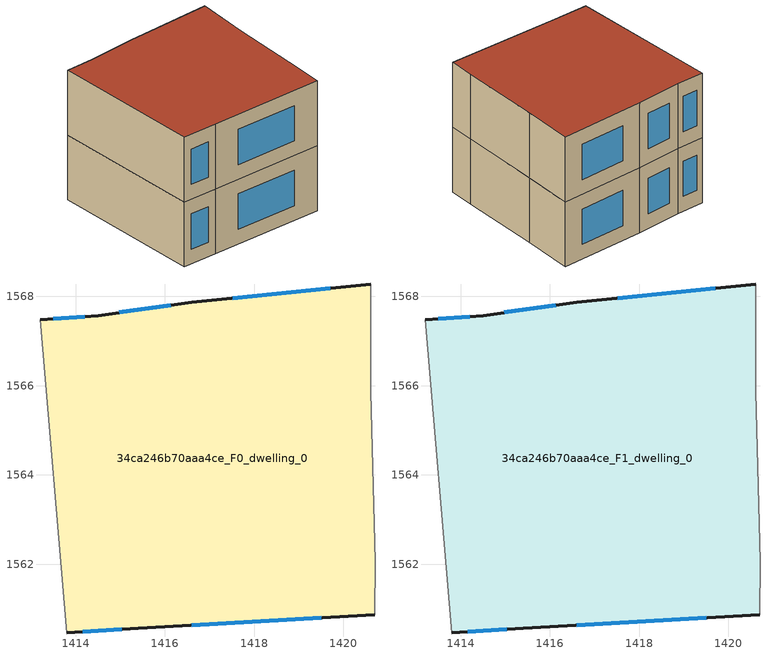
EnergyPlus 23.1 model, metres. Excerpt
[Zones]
34ca246b70aaa4ce_F0_dwelling_0
 floor ground (EU_floor_Construction): 1420.61,1568.27 1420.61,1565.87 1420.71,1562.07 1420.71,1560.87 1415.4,1560.57 1413.8,1560.47 1413.2,1567.47 1414.51,1567.57 1416.61,1567.87 z0
 wall outside (EU_wall_Construction): 1413.8,1560.47 1415.4,1560.57 1420.71,1560.87 / 1420.61,1568.27 1416.61,1567.87 1414.51,1567.57 1413.2,1567.47 z0:3
 wall adiabatic (EU_wall_Construction): 1420.71,1560.87 1420.71,1562.07 1420.61,1565.87 1420.61,1568.27 / 1413.2,1567.47 1413.8,1560.47 z0:3
 window (EU_Window_Construction): 1416.61,1560.63 1419.5,1560.8 / 1414.17,1560.49 1415.04,1560.54 / 1414.21,1567.55 1413.5,1567.49 / 1416.13,1567.8 1414.98,1567.64 / 1419.7,1568.18 1417.52,1567.96 z0.68:2.32
34ca246b70aaa4ce_F1_dwelling_0
 floor to 34ca246b70aaa4ce_F0_dwelling_0 (EU_floor_Construction): 1420.61,1568.27 1420.61,1565.87 1420.71,1562.07 1420.71,1560.87 1415.4,1560.57 1413.8,1560.47 1413.2,1567.47 1414.5,1567.57 1416.61,1567.87 z3
 wall outside (EU_wall_Construction): 1413.8,1560.47 1415.4,1560.57 1420.71,1560.87 / 1420.61,1568.27 1416.61,1567.87 1414.51,1567.57 1413.2,1567.47 z3:6
 wall adiabatic (EU_wall_Construction): 1420.71,1560.87 1420.71,1562.07 1420.61,1565.87 1420.61,1568.27 / 1413.2,1567.47 1413.8,1560.47 z3:6
 window (EU_Window_Construction): 1416.61,1560.63 1419.5,1560.8 / 1414.17,1560.49 1415.04,1560.54 / 1414.21,1567.55 1413.5,1567.49 / 1416.13,1567.8 1414.98,1567.64 / 1419.7,1568.18 1417.52,1567.96 z3.68:5.32
 roof outside (EU_roof_Construction): 1420.71,1560.87 1420.71,1562.07 1420.61,1565.87 1420.61,1568.27 1416.61,1567.87 1414.51,1567.57 1413.2,1567.47 1413.8,1560.47 1415.4,1560.57 z6
[Building]
EU S2 Campaign: North Axis=0; Terrain=City; Solar Distribution=FullExterior
[Site:Location]
Lyon-Bron: Latitude=45.75; Longitude=5; Time Zone=1; Elevation=198
[SizingPeriod:WeatherFileDays]
AnnualSizingPeriod: Begin Month=1; Begin Day of Month=1; End Month=12; End Day of Month=31; Day of Week for Start Day=Monday; Use Weather File Daylight Saving Period=No; Use Weather File Rain and Snow Indicators=No
[MATERIAL]
EU_InternalMass_Material: Roughness=MediumRough; Thickness=0.1; Conductivity=1; Density=1800; Specific Heat=900; Thermal Absorptance=0.9; Solar Absorptance=0.7; Visible Absorptance=0.7
[MATERIAL:NOMASS] Roughness=MediumRough; Thermal Absorptance=0.9; Solar Absorptance=0.7; Visible Absorptance=0.7
Name | Thermal Resistance
EU_wall_NoMass | 0.503714
EU_roof_NoMass | 0.959371
EU_floor_NoMass | 0.347222
[WINDOWMATERIAL:SIMPLEGLAZINGSYSTEM]
EU_Window_SimpleGlazing: UFactor=3.88; Solar Heat Gain Coefficient=0.83; Visible Transmittance=0.83
[CONSTRUCTION]
EU_wall_Construction: EU_wall_NoMass
EU_roof_Construction: EU_roof_NoMass
EU_floor_Construction: EU_floor_NoMass
EU_Window_Construction: EU_Window_SimpleGlazing
EU_InternalMass_Construction: EU_InternalMass_Material
[ZONE] Type=1; Multiplier=1; Ceiling Height=autocalculate; Volume=155.131; Floor Area=autocalculate; Part of Total Floor Area=Yes
34ca246b70aaa4ce_F0_dwelling_0; 34ca246b70aaa4ce_F1_dwelling_0
[INTERNALMASS] Construction=EU_InternalMass_Construction; Surface Area=51.7106
Name | Zone or ZoneList
34ca246b70aaa4ce_F0_dwelling_0_EU_InternalMass | 34ca246b70aaa4ce_F0_dwelling_0
34ca246b70aaa4ce_F1_dwelling_0_EU_InternalMass | 34ca246b70aaa4ce_F1_dwelling_0
[OTHEREQUIPMENT] Fuel Type=Electricity; Design Level Calculation Method=Watts/Area; Power per Zone Floor Area=1; Fraction Latent=0; Fraction Radiant=0; Fraction Lost=0; Carbon Dioxide Generation Rate=0; EndUse Subcategory=EU_Step8_InternalGains
Name | Zone or ZoneList or Space or SpaceList | Schedule
EU_Step8_InternalGain_34ca246b70aaa4ce_F0_dwelling_0_f000 | 34ca246b70aaa4ce_F0_dwelling_0 | EU_Step8_GainSchedule_34ca246b70aaa4ce_F0_dwelling_0_f000
EU_Step8_InternalGain_34ca246b70aaa4ce_F1_dwelling_0_f000 | 34ca246b70aaa4ce_F1_dwelling_0 | EU_Step8_GainSchedule_34ca246b70aaa4ce_F1_dwelling_0_f000
[ZONEVENTILATION:DESIGNFLOWRATE] Schedule=EU_AlwaysOn; Design Flow Rate Calculation Method=AirChanges/Hour; Air Changes per Hour=0.64; Ventilation Type=Natural; Fan Pressure Rise=0; Fan Total Efficiency=1; Constant Term Coefficient=1; Temperature Term Coefficient=0; Velocity Term Coefficient=0; Velocity Squared Term Coefficient=0; Minimum Indoor Temperature=-100; Maximum Indoor Temperature=100; Delta Temperature=-100; Minimum Outdoor Temperature=-100; Maximum Outdoor Temperature=100; Maximum Wind Speed=40
Name | Zone or ZoneList or Space or SpaceList
EU_ConstantAir_34ca246b70aaa4ce_F0_dwelling_0 | 34ca246b70aaa4ce_F0_dwelling_0
EU_ConstantAir_34ca246b70aaa4ce_F1_dwelling_0 | 34ca246b70aaa4ce_F1_dwelling_0
[HVACTEMPLATE:THERMOSTAT] Constant Heating Setpoint=20; Constant Cooling Setpoint=50
EU_HeatOnly_34ca246b70aaa4ce_F0_dwelling_0; EU_HeatOnly_34ca246b70aaa4ce_F1_dwelling_0
[HVACTEMPLATE:ZONE:IDEALLOADSAIRSYSTEM] System Availability Schedule=EU_AlwaysOn; Maximum Heating Supply Air Temperature=50; Minimum Cooling Supply Air Temperature=13; Maximum Heating Supply Air Humidity Ratio=0.0156; Minimum Cooling Supply Air Humidity Ratio=0.0077; Heating Limit=NoLimit; Cooling Limit=NoLimit; Heating Availability Schedule=EU_AlwaysOn; Cooling Availability Schedule=EU_CoolingOff; Dehumidification Control Type=ConstantSensibleHeatRatio; Cooling Sensible Heat Ratio=0.7; Dehumidification Setpoint=60; Humidification Control Type=None; Humidification Setpoint=30; Outdoor Air Method=None; Outdoor Air Flow Rate per Person=0.00944; Outdoor Air Flow Rate per Zone Floor Area=0; Outdoor Air Flow Rate per Zone=0; Demand Controlled Ventilation Type=None; Outdoor Air Economizer Type=NoEconomizer; Heat Recovery Type=None; Sensible Heat Recovery Effectiveness=0.7; Latent Heat Recovery Effectiveness=0.65
Name | Template Thermostat
34ca246b70aaa4ce_F0_dwelling_0 | EU_HeatOnly_34ca246b70aaa4ce_F0_dwelling_0
34ca246b70aaa4ce_F1_dwelling_0 | EU_HeatOnly_34ca246b70aaa4ce_F1_dwelling_0
[SIZING:ZONE] Zone Cooling Design Supply Air Temperature Input Method=SupplyAirTemperature; Zone Cooling Design Supply Air Temperature=13; Zone Heating Design Supply Air Temperature Input Method=SupplyAirTemperature; Zone Heating Design Supply Air Temperature=50; Zone Cooling Design Supply Air Humidity Ratio=0.008; Zone Heating Design Supply Air Humidity Ratio=0.008; Cooling Design Air Flow Method=DesignDay; Cooling Design Air Flow Rate=0; Cooling Minimum Air Flow per Zone Floor Area=0.000762; Cooling Minimum Air Flow=0; Cooling Minimum Air Flow Fraction=0.2; Heating Design Air Flow Method=DesignDay; Heating Design Air Flow Rate=0; Heating Maximum Air Flow per Zone Floor Area=0.002032; Heating Maximum Air Flow=0.141576; Heating Maximum Air Flow Fraction=0.3; Account for Dedicated Outdoor Air System=No; Dedicated Outdoor Air System Control Strategy=NeutralSupplyAir; Dedicated Outdoor Air Low Setpoint Temperature for Design=autosize; Dedicated Outdoor Air High Setpoint Temperature for Design=autosize; Zone Load Sizing Method=Sensible Load Only No Latent Load; Zone Latent Cooling Design Supply Air Humidity Ratio Input Method=HumidityRatioDifference; Zone Cooling Design Supply Air Humidity Ratio Difference=0.005; Zone Latent Heating Design Supply Air Humidity Ratio Input Method=HumidityRatioDifference; Zone Humidification Design Supply Air Humidity Ratio Difference=0.005
34ca246b70aaa4ce_F0_dwelling_0; 34ca246b70aaa4ce_F1_dwelling_0
[SCHEDULE:CONSTANT]
Name | Hourly Value
EU_AlwaysOn | 1
EU_CoolingOff | 0
[SCHEDULE:FILE] Column Number=1; Rows to Skip at Top=0; Number of Hours of Data=8760; Column Separator=Comma; Interpolate to Timestep=No; Minutes per Item=60; Adjust Schedule for Daylight Savings=Yes
Name | File
EU_Step8_GainSchedule_34ca246b70aaa4ce_F0_dwelling_0_f000 | ../../schedules/34ca246b70aaa4ce/34ca246b70aaa4ce_F0_dwelling_0_f000_gain.csv
EU_Step8_GainSchedule_34ca246b70aaa4ce_F1_dwelling_0_f000 | ../../schedules/34ca246b70aaa4ce/34ca246b70aaa4ce_F1_dwelling_0_f000_gain.csv
